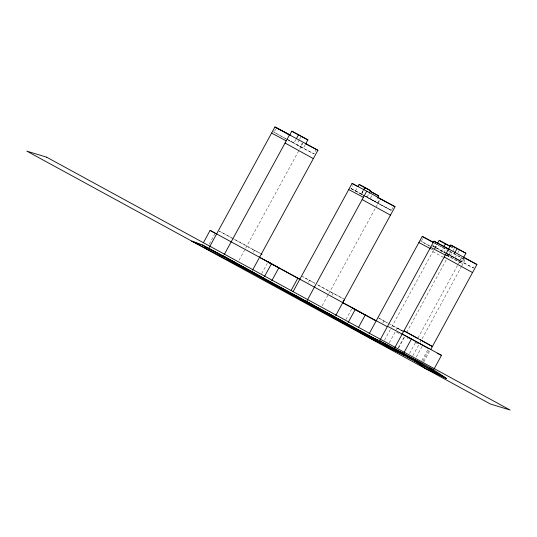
<?xml version="1.0" encoding="UTF-8"?>
<svg xmlns="http://www.w3.org/2000/svg" width="537" height="537" viewBox="0 0 537 537"><rect width="100%" height="100%" fill="white"/><g stroke="black" fill="none" stroke-linecap="round" stroke-linejoin="round"><path stroke-width="0.4" stroke-dasharray="2.69 2.01" d="M209.242 244.06L214.773 233.917M275.783 129.068L274.045 132.256L313.93 153.884L316.011 150.065M295.88 139.56L294.007 143.003L287.302 139.466M299.304 139.801L296.672 144.621L303.378 148.158L305.258 144.715M299.68 139.11L301.183 136.358M302.405 142.882L300.324 146.702L314.011 153.944M239.039 260.297L244.57 250.155M245.664 248.141L302.902 143.164M253.41 252.309L254.464 250.383L260.257 253.464M261.7 273.622L267.231 263.472M392.93 207.483L391.339 210.403L377.578 203.14L350.99 188.521L352.581 185.601M355.534 190.95L357.112 188.064M308.386 282.308L309.433 280.381L303.016 276.81M363.2 190.474L361.233 194.085L361.596 194.273L364.455 189.031M363.321 190.413L361.354 194.025L375.47 201.784L377.256 198.502M367.053 197.153L368.838 193.877M371.805 195.629L370.013 198.905L375.47 201.784M377.578 203.14L379.169 200.22M322.18 305.754L328.362 294.417M328.745 293.705L379.981 199.73M332.007 295.236L333.061 293.303L343.029 298.646M345.902 319.555L351.829 308.681M422.76 238.529L421.23 241.335L429.922 245.926M382.854 322.912L383.908 320.978L378.605 317.998M446.623 253.618L432.983 246.121L434.514 243.315M384.526 340.176L390.842 328.577M391.648 327.114L433.527 250.289M434.433 248.638L436.876 244.147L442.683 247.342M434.648 248.638L436.903 244.503M434.997 248.604L437.293 244.389M389.271 342.781L395.198 331.913M396.293 329.899L397.346 327.973L402.421 330.745M440.951 251.96L443.206 247.826M443.864 252.806L446.495 247.987M398.179 348.01L404.106 337.135M406.657 332.463L446.234 259.861M398.709 347.761L404.636 336.894M446.287 254.974L449.791 256.82L452.798 251.309M453.174 250.625L454.295 248.557L450.899 246.684M446.925 253.692L452.651 256.713L454.524 253.269M456.443 255.364L454.946 258.116L461.384 261.519L462.887 258.76M457.947 252.612L459.45 249.853M446.938 253.712L459.544 260.727L461.075 257.914M409.53 353.474L415.457 342.606M418.001 337.927L457.967 264.634M458.363 263.902L461.88 257.458M463.881 259.009L461.585 263.224L446.495 254.927M412.839 355.742L418.766 344.868M420.209 342.217L420.914 340.928M422.109 338.74L461.149 267.131M461.531 266.426L465.19 259.72M416.303 357.018L422.23 346.143M421.894 360.596L427.821 349.721M459.544 260.727L473.292 267.976L474.822 265.171M422.968 361.106L428.895 350.231M423.794 361.931L429.721 351.064M417.403 343.378L418.209 343.801M350.99 188.521L363.307 195.018M391.184 210.343L349.681 187.809M450.798 246.711L454.295 248.557M434.393 242.858L436.568 244.006M464.458 259.331L450.113 251.746L447.818 255.961L462.894 263.929M432.983 246.121L446.73 253.377M431.332 249.128L432.795 249.906M261.378 253.947L219.445 231.232M344.559 299.317L317.562 284.798M254.464 250.383L218.405 230.642M333.061 293.303L317.145 284.623M402.616 331.248L392.124 325.516M396.702 332.222L401.079 334.611M406.912 337.793L408.375 338.585M414.933 342.17L417.121 343.358M272.501 131.417L300.814 146.984M365.475 196.18L391.339 210.403M443.038 247.55L448.791 250.712M449.221 250.933L464.465 259.317M434.305 243.053L450.53 251.981L448.234 256.196L446.059 255.001M447.449 253.773L473.292 267.976M452.651 256.713L461.384 261.519M431.654 245.396L444.717 252.585M445.442 252.981L459.967 260.969M446.395 254.954L449.791 256.82M419.921 240.63L430.573 246.476M432.835 251.564L442.998 257.149M397.346 327.973L403.059 331.114M377.941 317.622L388.103 323.214M388.828 323.616L402.622 331.195M301.593 276.011L314.655 283.2M314.575 283.214L309.433 280.381M383.908 320.978L387.714 323.079"/><path stroke-width="0.81" d="M203.389 242.724L210.101 230.407L277.273 266.902M252.511 270.205L317.904 150.266L274.931 126.96L208.745 248.356L225.446 257.532M224.197 254.639L289.591 134.693M289.557 135.337L291.806 131.203L298.512 134.74L307.889 139.895L305.634 144.03M296.256 138.875L298.512 134.74M264.379 276.736L271.494 263.687L260.244 257.753M271.756 280.791L278.871 267.748L361.891 313.058M291.108 290.49L297.82 278.166M293.121 291.551L352.071 183.432L367.14 191.407M369.194 193.219L370.59 190.662L359.078 184.46L357.897 186.621L352.071 183.432M363.717 189.695L364.898 187.527M364.811 188.373L365.133 187.782M377.618 197.851L378.692 195.884L370.268 191.253M342.713 302.579L344.559 299.317M335.692 315.581L395.037 206.738L366.724 191.165L306.593 301.458L371.369 338.579L392.695 349.835L401.085 353.433M348.177 322.442L355.286 309.399L343.056 302.942M358.615 327.194L365.335 314.877L387.177 326.644M369.073 333.886L422.216 236.414L433.943 242.603M449.033 249.161L433.95 241.187L379.632 340.807L363.817 333.954L392.695 349.835M437.279 243.811L439.159 240.368L450.221 246.315M443.958 246.449L445.462 243.697M394.688 347.815L450.718 245.047L465.888 253.249L463.639 257.384M454.899 252.578L457.155 248.45M403.938 352.695L411.443 338.928L441.501 355.326L433.997 369.094M448.603 248.92L476.916 264.486L430.634 349.735M386.882 346.385L371.369 338.579L249.074 271.333L191.89 241.16L202.201 244.899L223.405 256.089L377.545 340.223L368.281 335.336M363.817 333.954C390.949 349.412 420.961 359.636 446.193 378.417L425.056 368.355L414.322 360.642L417.323 362.066M191.89 241.16L200.348 244.751M204.194 246.382L223.285 256.424M379.531 342.129L371.369 338.579L223.405 256.089L249.074 271.333M432.178 346.419L420.377 339.807M437.192 353.272L441.501 355.326M429.291 367.764L433.601 369.818M261.459 254.082L261.962 254.323L261.378 253.947M390.574 348.238L392.05 348.983M393.527 349.728L405.348 355.669M301.183 136.358L307.889 139.895M276.474 127.799L290.081 134.975M305.62 143.762L317.904 150.266M271.581 133.102L286.241 140.835M370.59 190.662L359.078 184.46M378.692 195.884L370.429 191.461M379.961 198.764L395.037 206.738M348.721 189.574L363.381 197.307M465.888 253.249L450.718 245.047M450.093 246.342L439.159 240.368M463.726 257.525L476.916 264.486M430.6 247.322L445.26 255.062M418.873 242.556L430.593 248.745M278.871 267.748L268.023 262.022L300.398 279.683M387.539 326.308L411.443 338.928M365.335 314.877L352.225 307.956L375.558 320.683M251.719 271.655L238.529 264.694L242.939 267.144M262.291 277.663L289.188 292.262M289.92 292.665L291.262 293.37M320.247 309.292L334.907 317.031M336.592 318.199L335.155 317.434L336.551 318.213M338.028 318.958L347.385 323.892L291.933 293.726L296.29 296.122M349.419 325.14L345.774 323.22L347.238 324.039M350.876 325.912L376.269 339.726M412.342 358.696L416.007 360.629M417.477 361.401L421.874 363.724L394.292 348.54M397.333 351.292L399.528 352.453M402.193 334.048L413.383 340.149M224.741 257.216L226.198 258.008M227.654 258.807L229.104 259.599M232.749 261.586L237.112 263.969M244.395 267.936L248.765 270.319M253.766 273.051L250.947 271.514L263.586 278.186L223.405 256.089M257.297 274.978L258.713 275.75M263.063 278.126L264.533 278.925M268.95 281.334L270.42 282.14M274.837 284.543L278.515 286.55M279.985 287.355L284.402 289.765M285.872 290.564L290.289 292.974M291.759 293.779L296.176 296.189M297.646 296.988L302.062 299.398M303.533 300.196L307.943 302.606M309.419 303.412L313.83 305.822M315.306 306.62L319.716 309.03M321.186 309.836L325.603 312.239M327.073 313.044L331.49 315.454M332.96 316.253L334.43 317.058M337.961 318.985L344.318 322.448M351.614 326.429L355.259 328.416M356.716 329.215L361.092 331.598M362.549 332.396L366.925 334.786M368.382 335.578L369.845 336.377M373.49 338.364L374.947 339.156M397.555 351.493L399.011 352.285M400.468 353.084L401.931 353.876M403.388 354.675L404.844 355.467M406.301 356.266L412.866 359.844M436.863 373.322L446.193 378.417L403.542 353.42L379.632 340.807L397.058 350.386M390.775 348.177L446.193 378.417M417.806 338.397L403.952 330.826L432.265 346.399M414.047 340.518L429.05 348.795M291.806 131.203L300.458 135.962M274.931 126.96L289.618 135.022M285.04 143.037L313.353 158.61M377.477 197.408L380.384 198.999M362.139 199.576L390.453 215.149M433.95 241.187L448.2 249.014M422.216 236.414L433.111 242.402M444.2 257.001L472.513 272.568M210.101 230.407L215.169 233.192M401.414 352.782L402.864 353.581M297.74 296.921L318.797 308.493M226.896 258.331L231.252 260.727M232.702 261.526L237.059 263.922M202.201 244.899L207.269 247.685M259.619 257.163L259.995 257.384M46.645 157.187L26.85 151.139L490.355 403.992L510.15 410.04L46.645 157.187"/></g></svg>
